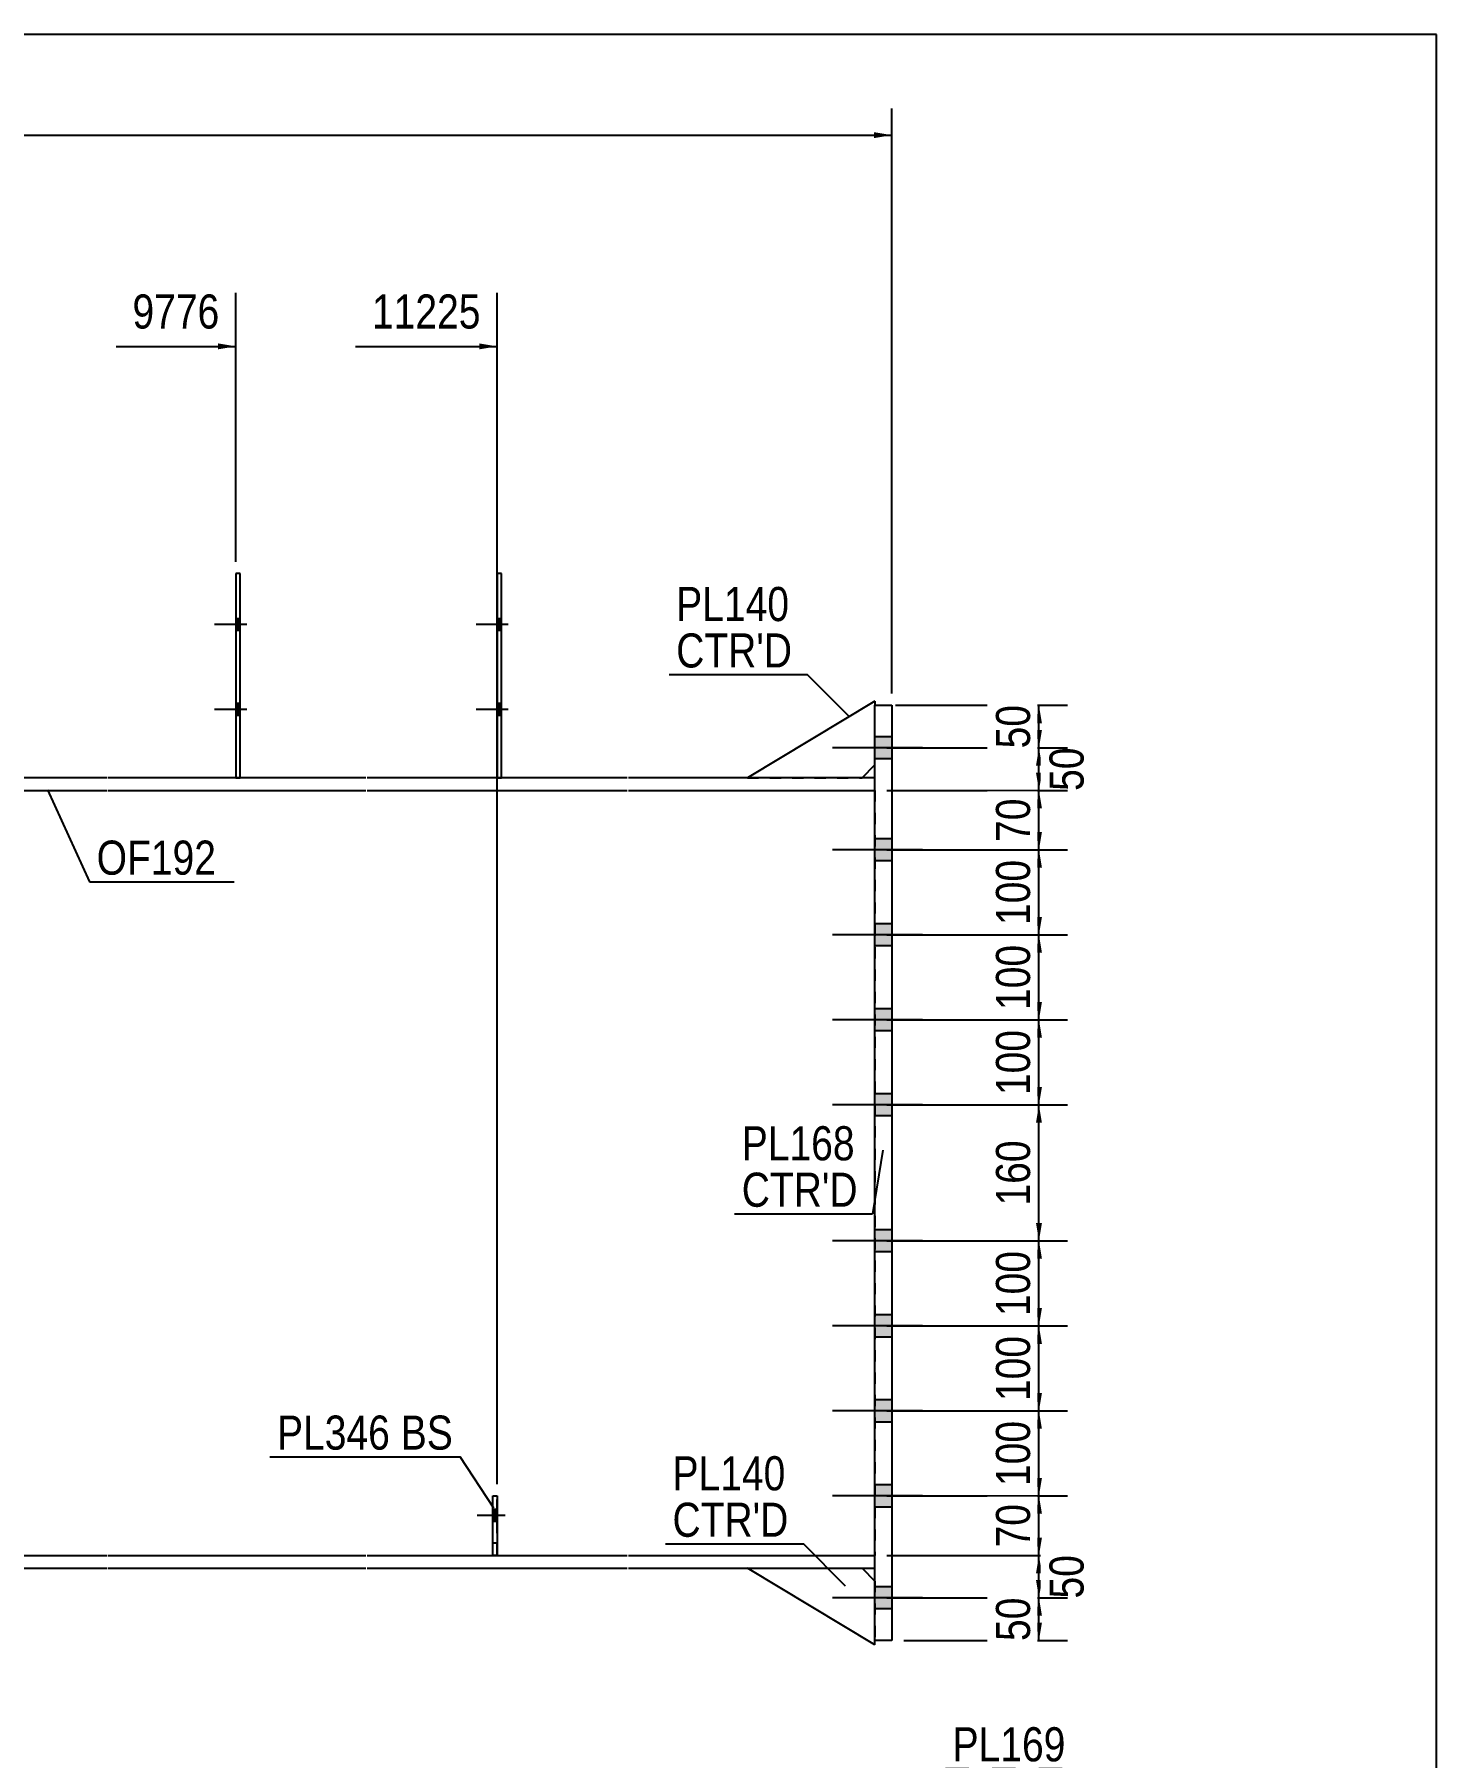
# Model space of a CAD drawing. Header units: millimetres. Extents: x -249 to 163, y -166 to 121.
# Drawn here: x 45.3 to 163.1, y -24.1 to 120.7 of the extents above; entities that cross this region are included whole.
import ezdxf

# ---------------------------------------------------------------- set-up
doc = ezdxf.new("R2010")
doc.units = ezdxf.units.MM
doc.linetypes.add('DXK_LINE_DOT1', pattern=[1.8814, 0.9407, -0.9407])
doc.linetypes.add('DXK_LINE_DOT2', pattern=[3.9198, 1.9599, -1.9599])
doc.styles.add('Arial Narrow', font='ARIALN.TTF', dxfattribs={"height": 0.2})

# ---------------------------------------------------------------- blocks, each defined once
blk = doc.blocks.new('Unknown-623355166-1210')
at = {"color": 5, "linetype": 'Continuous'}
for p, q in [((163.15, 120.66), (-246.85, 120.66)), ((163.15, -166.34), (163.15, 120.66))]:
    blk.add_line(p, q, dxfattribs=at)
blk = doc.blocks.new('Bolt-623355166-1808 - 1761')
at = {"linetype": 'Continuous'}
blk.add_hatch(color=3, dxfattribs=at).paths.add_polyline_path([(84.18, -4.29), (84.18, -3.29), (83.83, -3.29), (83.83, -4.29)])
at = {"color": 3, "linetype": 'Continuous'}
for p, q in [((84.86, -3.79), (82.51, -3.79)), ((84.18, -3.29), (83.83, -3.29)), ((84.18, -4.29), (83.83, -4.29))]:
    blk.add_line(p, q, dxfattribs=at)
blk = doc.blocks.new('Bolt-623355166-1809 - 1761')
at = {"color": 3, "linetype": 'DXK_LINE_DOT2'}
for p, q in [((84.86, -3.79), (82.51, -3.79)), ((84.18, -3.29), (83.83, -3.29)), ((84.18, -4.29), (83.83, -4.29))]:
    blk.add_line(p, q, dxfattribs=at)
blk = doc.blocks.new('Bolt-623355166-1812 - 1761')
at = {"linetype": 'Continuous'}
for points in [[(84.56, 70.57), (84.56, 71.57), (84.2, 71.57), (84.2, 70.57)], [(84.56, 70.57), (84.56, 71.57), (84.2, 71.57), (84.2, 70.57)], [(84.56, 63.43), (84.56, 64.43), (84.2, 64.43), (84.2, 63.43)], [(84.56, 63.43), (84.56, 64.43), (84.2, 64.43), (84.2, 63.43)]]:
    blk.add_hatch(color=3, dxfattribs=at).paths.add_polyline_path(points)
at = {"color": 3, "linetype": 'Continuous'}
for p, q in [((85.13, 71.07), (82.42, 71.07)), ((85.13, 71.07), (82.42, 71.07)), ((84.56, 71.57), (84.2, 71.57)), ((84.56, 71.57), (84.2, 71.57)), ((84.56, 70.57), (84.2, 70.57)), ((84.56, 70.57), (84.2, 70.57)), ((85.13, 63.93), (82.42, 63.93)), ((85.13, 63.93), (82.42, 63.93)), ((84.56, 64.43), (84.2, 64.43)), ((84.56, 64.43), (84.2, 64.43)), ((84.56, 63.43), (84.2, 63.43)), ((84.56, 63.43), (84.2, 63.43))]:
    blk.add_line(p, q, dxfattribs=at)
blk = doc.blocks.new('Bolt-623355166-1813 - 1761')
at = {"linetype": 'Continuous'}
for points in [[(62.58, 70.57), (62.58, 71.57), (62.23, 71.57), (62.23, 70.57)], [(62.58, 70.57), (62.58, 71.57), (62.23, 71.57), (62.23, 70.57)], [(62.58, 63.43), (62.58, 64.43), (62.23, 64.43), (62.23, 63.43)], [(62.58, 63.43), (62.58, 64.43), (62.23, 64.43), (62.23, 63.43)]]:
    blk.add_hatch(color=3, dxfattribs=at).paths.add_polyline_path(points)
at = {"color": 3, "linetype": 'Continuous'}
for p, q in [((63.16, 71.07), (60.44, 71.07)), ((63.16, 71.07), (60.44, 71.07)), ((62.58, 71.57), (62.23, 71.57)), ((62.58, 71.57), (62.23, 71.57)), ((62.58, 70.57), (62.23, 70.57)), ((62.58, 70.57), (62.23, 70.57)), ((63.16, 63.93), (60.44, 63.93)), ((63.16, 63.93), (60.44, 63.93)), ((62.58, 64.43), (62.23, 64.43)), ((62.58, 64.43), (62.23, 64.43)), ((62.58, 63.43), (62.23, 63.43)), ((62.58, 63.43), (62.23, 63.43))]:
    blk.add_line(p, q, dxfattribs=at)
blk = doc.blocks.new('Part-623355166-2054 - 1761')
at = {"color": 7, "linetype": 'DXK_LINE_DOT1'}
for p, q in [((-82.65, 57.14), (-82.65, -7.14)), ((-82.65, 57.14), (9.5, 57.14)), ((9.6, 57.14), (31.28, 57.14)), ((31.38, 57.14), (51.38, 57.14)), ((51.48, 57.14), (73.16, 57.14)), ((73.26, 57.14), (95.13, 57.14)), ((95.23, 57.14), (115.94, 57.14)), ((115.94, 57.14), (115.94, -7.14)), ((-82.65, -7.14), (9.5, -7.14)), ((9.6, -7.14), (31.28, -7.14)), ((31.38, -7.14), (51.38, -7.14)), ((51.48, -7.14), (73.16, -7.14)), ((73.26, -7.14), (83.83, -7.14)), ((84.18, -7.14), (95.13, -7.14)), ((95.23, -7.14), (115.94, -7.14))]:
    blk.add_line(p, q, dxfattribs=at)
blk = doc.blocks.new('Part-623355166-1943 - 1761')
at = {"color": 2, "linetype": 'Continuous'}
for p, q in [((84.56, 75.36), (84.2, 75.36)), ((84.2, 75.36), (84.2, 58.21)), ((84.56, 58.21), (84.56, 75.36))]:
    blk.add_line(p, q, dxfattribs=at)
at = {"color": 7, "linetype": 'DXK_LINE_DOT1'}
blk.add_line((84.2, 58.21), (84.56, 58.21), dxfattribs=at)
blk = doc.blocks.new('Part-623355166-2010 - 1761')
at = {"color": 2, "linetype": 'Continuous'}
for p, q in [((41.38, -8.21), (41.38, -7.14)), ((41.38, -7.14), (51.38, -7.14)), ((51.48, -7.14), (73.16, -7.14)), ((73.26, -7.14), (95.13, -7.14)), ((95.23, -7.14), (115.94, -7.14)), ((115.94, -8.21), (115.94, -7.14)), ((41.38, -8.21), (51.38, -8.21)), ((51.48, -8.21), (73.16, -8.21)), ((73.26, -8.21), (95.13, -8.21)), ((95.23, -8.21), (115.94, -8.21))]:
    blk.add_line(p, q, dxfattribs=at)
blk = doc.blocks.new('Part-623355166-1948 - 1761')
at = {"color": 2, "linetype": 'Continuous'}
for p, q in [((62.58, 75.36), (62.23, 75.36)), ((62.23, 75.36), (62.23, 58.21)), ((62.58, 58.21), (62.58, 75.36))]:
    blk.add_line(p, q, dxfattribs=at)
at = {"color": 7, "linetype": 'DXK_LINE_DOT1'}
blk.add_line((62.23, 58.21), (62.58, 58.21), dxfattribs=at)
blk = doc.blocks.new('Part-623355166-1845 - 1761')
at = {"color": 7, "linetype": 'DXK_LINE_DOT1'}
for p, q in [((83.83, -7.14), (83.83, -2.14)), ((83.83, -2.14), (84.18, -2.14)), ((84.18, -7.14), (84.18, -2.14)), ((83.83, -6.07), (84.18, -6.07)), ((84.18, -7.14), (83.83, -7.14))]:
    blk.add_line(p, q, dxfattribs=at)
blk = doc.blocks.new('Part-623355166-2076 - 1761')
at = {"color": 2, "linetype": 'Continuous'}
for p, q in [((41.38, 58.21), (41.38, 57.14)), ((51.38, 58.21), (41.38, 58.21)), ((73.16, 58.21), (51.48, 58.21)), ((95.13, 58.21), (73.26, 58.21)), ((115.94, 58.21), (95.23, 58.21)), ((115.94, 57.14), (115.94, 58.21)), ((41.38, 57.14), (51.38, 57.14)), ((51.48, 57.14), (73.16, 57.14)), ((73.26, 57.14), (95.13, 57.14)), ((95.23, 57.14), (115.94, 57.14))]:
    blk.add_line(p, q, dxfattribs=at)
blk = doc.blocks.new('Part-623355166-2288 - 1761')
at = {"color": 2, "linetype": 'Continuous'}
for p, q in [((115.94, 64.29), (117.37, 64.29)), ((115.94, -14.29), (115.94, 64.29)), ((117.37, 64.29), (117.37, -14.29)), ((117.37, -14.29), (115.94, -14.29))]:
    blk.add_line(p, q, dxfattribs=at)
blk = doc.blocks.new('Part-623355166-2317 - 1761')
at = {"color": 2, "linetype": 'Continuous'}
for p, q in [((115.94, 64.64), (105.23, 58.21)), ((115.94, 64.64), (115.94, 64.29)), ((114.87, 58.21), (115.94, 59.29))]:
    blk.add_line(p, q, dxfattribs=at)
at = {"color": 7, "linetype": 'DXK_LINE_DOT1'}
for p, q in [((115.94, 59.29), (115.94, 64.29)), ((105.23, 58.21), (114.87, 58.21))]:
    blk.add_line(p, q, dxfattribs=at)
blk = doc.blocks.new('Part-623355166-2322 - 1761')
at = {"color": 2, "linetype": 'Continuous'}
for p, q in [((115.94, -14.64), (105.23, -8.21)), ((114.87, -8.21), (115.94, -9.29)), ((115.94, -14.64), (115.94, -14.29))]:
    blk.add_line(p, q, dxfattribs=at)
at = {"color": 7, "linetype": 'DXK_LINE_DOT1'}
for p, q in [((105.23, -8.21), (114.87, -8.21)), ((115.94, -9.29), (115.94, -14.29))]:
    blk.add_line(p, q, dxfattribs=at)
blk = doc.blocks.new('Part-623355166-2327 - 1761')
at = {"color": 2, "linetype": 'Continuous'}
for p, q in [((83.83, -7.14), (83.83, -2.14)), ((83.83, -2.14), (84.18, -2.14)), ((84.18, -2.14), (84.18, -7.14))]:
    blk.add_line(p, q, dxfattribs=at)
blk = doc.blocks.new('Bolt-623355166-2341 - 1761')
at = {"linetype": 'Continuous'}
for points in [[(115.94, 61.64), (115.94, 59.79), (117.37, 59.79), (117.37, 61.64)], [(115.94, 61.64), (115.94, 59.79), (117.37, 59.79), (117.37, 61.64)], [(115.94, 53.07), (115.94, 51.21), (117.37, 51.21), (117.37, 53.07)], [(115.94, 53.07), (115.94, 51.21), (117.37, 51.21), (117.37, 53.07)], [(115.94, 45.93), (115.94, 44.07), (117.37, 44.07), (117.37, 45.93)], [(115.94, 45.93), (115.94, 44.07), (117.37, 44.07), (117.37, 45.93)], [(115.94, 38.79), (115.94, 36.93), (117.37, 36.93), (117.37, 38.79)], [(115.94, 38.79), (115.94, 36.93), (117.37, 36.93), (117.37, 38.79)], [(115.94, 31.64), (115.94, 29.79), (117.37, 29.79), (117.37, 31.64)], [(115.94, 31.64), (115.94, 29.79), (117.37, 29.79), (117.37, 31.64)], [(115.94, 20.21), (115.94, 18.36), (117.37, 18.36), (117.37, 20.21)], [(115.94, 20.21), (115.94, 18.36), (117.37, 18.36), (117.37, 20.21)], [(115.94, 13.07), (115.94, 11.21), (117.37, 11.21), (117.37, 13.07)], [(115.94, 13.07), (115.94, 11.21), (117.37, 11.21), (117.37, 13.07)], [(115.94, 5.93), (115.94, 4.07), (117.37, 4.07), (117.37, 5.93)], [(115.94, 5.93), (115.94, 4.07), (117.37, 4.07), (117.37, 5.93)], [(115.94, -1.21), (115.94, -3.07), (117.37, -3.07), (117.37, -1.21)], [(115.94, -1.21), (115.94, -3.07), (117.37, -3.07), (117.37, -1.21)], [(115.94, -9.79), (115.94, -11.64), (117.37, -11.64), (117.37, -9.79)], [(115.94, -9.79), (115.94, -11.64), (117.37, -11.64), (117.37, -9.79)]]:
    blk.add_hatch(color=3, dxfattribs=at).paths.add_polyline_path(points)
at = {"color": 3, "linetype": 'Continuous'}
for p, q in [((117.37, 61.64), (115.94, 61.64)), ((117.37, 61.64), (115.94, 61.64)), ((119.94, 60.71), (112.37, 60.71)), ((119.94, 60.71), (112.37, 60.71)), ((117.37, 59.79), (115.94, 59.79)), ((117.37, 59.79), (115.94, 59.79)), ((119.94, 52.14), (112.37, 52.14)), ((119.94, 52.14), (112.37, 52.14)), ((117.37, 53.07), (115.94, 53.07)), ((117.37, 53.07), (115.94, 53.07)), ((117.37, 51.21), (115.94, 51.21)), ((117.37, 51.21), (115.94, 51.21)), ((119.94, 45), (112.37, 45)), ((119.94, 45), (112.37, 45)), ((117.37, 45.93), (115.94, 45.93)), ((117.37, 45.93), (115.94, 45.93)), ((117.37, 44.07), (115.94, 44.07)), ((117.37, 44.07), (115.94, 44.07)), ((119.94, 37.86), (112.37, 37.86)), ((119.94, 37.86), (112.37, 37.86)), ((117.37, 38.79), (115.94, 38.79)), ((117.37, 38.79), (115.94, 38.79)), ((117.37, 36.93), (115.94, 36.93)), ((117.37, 36.93), (115.94, 36.93)), ((119.94, 30.71), (112.37, 30.71)), ((119.94, 30.71), (112.37, 30.71)), ((117.37, 31.64), (115.94, 31.64)), ((117.37, 31.64), (115.94, 31.64)), ((117.37, 29.79), (115.94, 29.79)), ((117.37, 29.79), (115.94, 29.79)), ((119.94, 19.29), (112.37, 19.29)), ((119.94, 19.29), (112.37, 19.29)), ((117.37, 20.21), (115.94, 20.21)), ((117.37, 20.21), (115.94, 20.21)), ((117.37, 18.36), (115.94, 18.36)), ((117.37, 18.36), (115.94, 18.36)), ((117.37, 13.07), (115.94, 13.07)), ((117.37, 13.07), (115.94, 13.07)), ((119.94, 12.14), (112.37, 12.14)), ((119.94, 12.14), (112.37, 12.14)), ((117.37, 11.21), (115.94, 11.21)), ((117.37, 11.21), (115.94, 11.21)), ((117.37, 5.93), (115.94, 5.93)), ((117.37, 5.93), (115.94, 5.93)), ((119.94, 5), (112.37, 5)), ((119.94, 5), (112.37, 5)), ((117.37, 4.07), (115.94, 4.07)), ((117.37, 4.07), (115.94, 4.07)), ((117.37, -1.21), (115.94, -1.21)), ((117.37, -1.21), (115.94, -1.21)), ((119.94, -2.14), (112.37, -2.14)), ((119.94, -2.14), (112.37, -2.14)), ((117.37, -3.07), (115.94, -3.07)), ((117.37, -3.07), (115.94, -3.07)), ((117.37, -9.79), (115.94, -9.79)), ((117.37, -9.79), (115.94, -9.79)), ((119.94, -10.71), (112.37, -10.71)), ((119.94, -10.71), (112.37, -10.71)), ((117.37, -11.64), (115.94, -11.64)), ((117.37, -11.64), (115.94, -11.64))]:
    blk.add_line(p, q, dxfattribs=at)
blk = doc.blocks.new('StraightDimension-623355166-6760 - 1761')
at = {"linetype": 'Continuous'}
for points in [[(129.48, 59.21), (129.73, 60.71), (129.98, 59.21)], [(129.98, 58.64), (129.73, 57.14), (129.48, 58.64)]]:
    blk.add_hatch(color=7, dxfattribs=at).paths.add_polyline_path(points)
at = {"color": 7, "linetype": 'Continuous'}
for p, q in [((116.94, 60.71), (131.98, 60.71)), ((129.73, 57.14), (129.73, 60.71)), ((116.94, 57.14), (131.98, 57.14))]:
    blk.add_line(p, q, dxfattribs=at)
at = {"color": 0}
blk.add_wipeout([(134.08, 61.36), (129.88, 61.36), (129.88, 56.5), (134.08, 56.5)], dxfattribs=at)
at = {"color": 3, "style": 'Arial Narrow'}
blk.add_text('50', height=2.863, rotation=90.0002, dxfattribs=at).set_placement((133.48, 57.1))
blk = doc.blocks.new('StraightDimension-623355166-6761 - 1761')
at = {"linetype": 'Continuous'}
for points in [[(129.48, 55.64), (129.73, 57.14), (129.98, 55.64)], [(129.98, 53.64), (129.73, 52.14), (129.48, 53.64)]]:
    blk.add_hatch(color=7, dxfattribs=at).paths.add_polyline_path(points)
at = {"color": 7, "linetype": 'Continuous'}
for p, q in [((116.94, 57.14), (132.13, 57.14)), ((129.73, 52.14), (129.73, 57.14)), ((116.94, 52.14), (132.13, 52.14))]:
    blk.add_line(p, q, dxfattribs=at)
at = {"color": 0}
blk.add_wipeout([(129.58, 57.07), (125.38, 57.07), (125.38, 52.21), (129.58, 52.21)], dxfattribs=at)
at = {"color": 3, "style": 'Arial Narrow'}
blk.add_text('70', height=2.863, rotation=90.0002, dxfattribs=at).set_placement((128.98, 52.81))
blk = doc.blocks.new('StraightDimension-623355166-6759 - 1761')
at = {"linetype": 'Continuous'}
for points in [[(129.48, 62.79), (129.73, 64.29), (129.98, 62.79)], [(129.98, 62.21), (129.73, 60.71), (129.48, 62.21)]]:
    blk.add_hatch(color=7, dxfattribs=at).paths.add_polyline_path(points)
at = {"color": 7, "linetype": 'Continuous'}
for p, q in [((117.66, 64.29), (132.13, 64.29)), ((129.73, 60.71), (129.73, 64.29)), ((116.94, 60.71), (132.13, 60.71))]:
    blk.add_line(p, q, dxfattribs=at)
at = {"color": 0}
blk.add_wipeout([(129.58, 64.93), (125.38, 64.93), (125.38, 60.07), (129.58, 60.07)], dxfattribs=at)
at = {"color": 3, "style": 'Arial Narrow'}
blk.add_text('50', height=2.863, rotation=90.0002, dxfattribs=at).set_placement((128.98, 60.67))
blk = doc.blocks.new('StraightDimension-623355166-6763 - 1761')
at = {"linetype": 'Continuous'}
for points in [[(129.48, 43.5), (129.73, 45), (129.98, 43.5)], [(129.98, 39.36), (129.73, 37.86), (129.48, 39.36)]]:
    blk.add_hatch(color=7, dxfattribs=at).paths.add_polyline_path(points)
at = {"color": 7, "linetype": 'Continuous'}
for p, q in [((116.94, 45), (132.13, 45)), ((129.73, 37.86), (129.73, 45)), ((116.94, 37.86), (132.13, 37.86))]:
    blk.add_line(p, q, dxfattribs=at)
at = {"color": 0}
blk.add_wipeout([(129.58, 44.77), (125.38, 44.77), (125.38, 38.09), (129.58, 38.09)], dxfattribs=at)
at = {"color": 3, "style": 'Arial Narrow'}
blk.add_text('100', height=2.863, rotation=90.0002, dxfattribs=at).set_placement((128.98, 38.69))
blk = doc.blocks.new('StraightDimension-623355166-2717 - 1761')
at = {"linetype": 'Continuous'}
blk.add_hatch(color=7, dxfattribs=at).paths.add_polyline_path([(115.87, 112.45), (117.37, 112.2), (115.87, 111.95)])
at = {"color": 7, "linetype": 'Continuous'}
for p, q in [((117.37, 65.29), (117.37, 114.45)), ((-213.21, 112.2), (117.37, 112.2))]:
    blk.add_line(p, q, dxfattribs=at)
blk = doc.blocks.new('StraightDimension-623355166-6762 - 1761')
at = {"linetype": 'Continuous'}
for points in [[(129.48, 50.64), (129.73, 52.14), (129.98, 50.64)], [(129.98, 46.5), (129.73, 45), (129.48, 46.5)]]:
    blk.add_hatch(color=7, dxfattribs=at).paths.add_polyline_path(points)
at = {"color": 7, "linetype": 'Continuous'}
for p, q in [((116.94, 52.14), (132.13, 52.14)), ((129.73, 45), (129.73, 52.14)), ((116.94, 45), (132.13, 45))]:
    blk.add_line(p, q, dxfattribs=at)
at = {"color": 0}
blk.add_wipeout([(129.58, 51.91), (125.38, 51.91), (125.38, 45.23), (129.58, 45.23)], dxfattribs=at)
at = {"color": 3, "style": 'Arial Narrow'}
blk.add_text('100', height=2.863, rotation=90.0002, dxfattribs=at).set_placement((128.98, 45.83))
blk = doc.blocks.new('StraightDimension-623355166-6764 - 1761')
at = {"linetype": 'Continuous'}
for points in [[(129.48, 36.36), (129.73, 37.86), (129.98, 36.36)], [(129.98, 32.21), (129.73, 30.71), (129.48, 32.21)]]:
    blk.add_hatch(color=7, dxfattribs=at).paths.add_polyline_path(points)
at = {"color": 7, "linetype": 'Continuous'}
for p, q in [((116.94, 37.86), (132.13, 37.86)), ((129.73, 30.71), (129.73, 37.86)), ((116.94, 30.71), (132.13, 30.71))]:
    blk.add_line(p, q, dxfattribs=at)
at = {"color": 0}
blk.add_wipeout([(129.58, 37.63), (125.38, 37.63), (125.38, 30.94), (129.58, 30.94)], dxfattribs=at)
at = {"color": 3, "style": 'Arial Narrow'}
blk.add_text('100', height=2.863, rotation=90.0002, dxfattribs=at).set_placement((128.98, 31.54))
blk = doc.blocks.new('StraightDimension-623355166-6765 - 1761')
at = {"linetype": 'Continuous'}
for points in [[(129.48, 29.21), (129.73, 30.71), (129.98, 29.21)], [(129.98, 20.79), (129.73, 19.29), (129.48, 20.79)]]:
    blk.add_hatch(color=7, dxfattribs=at).paths.add_polyline_path(points)
at = {"color": 7, "linetype": 'Continuous'}
for p, q in [((116.94, 30.71), (132.13, 30.71)), ((129.73, 19.29), (129.73, 30.71)), ((116.94, 19.29), (132.13, 19.29))]:
    blk.add_line(p, q, dxfattribs=at)
at = {"color": 0}
blk.add_wipeout([(129.58, 28.34), (125.38, 28.34), (125.38, 21.66), (129.58, 21.66)], dxfattribs=at)
at = {"color": 3, "style": 'Arial Narrow'}
blk.add_text('160', height=2.863, rotation=90.0002, dxfattribs=at).set_placement((128.98, 22.26))
blk = doc.blocks.new('StraightDimension-623355166-6766 - 1761')
at = {"linetype": 'Continuous'}
for points in [[(129.48, 17.79), (129.73, 19.29), (129.98, 17.79)], [(129.98, 13.64), (129.73, 12.14), (129.48, 13.64)]]:
    blk.add_hatch(color=7, dxfattribs=at).paths.add_polyline_path(points)
at = {"color": 7, "linetype": 'Continuous'}
for p, q in [((116.94, 19.29), (132.13, 19.29)), ((129.73, 12.14), (129.73, 19.29)), ((116.94, 12.14), (132.13, 12.14))]:
    blk.add_line(p, q, dxfattribs=at)
at = {"color": 0}
blk.add_wipeout([(129.58, 19.06), (125.38, 19.06), (125.38, 12.37), (129.58, 12.37)], dxfattribs=at)
at = {"color": 3, "style": 'Arial Narrow'}
blk.add_text('100', height=2.863, rotation=90.0002, dxfattribs=at).set_placement((128.98, 12.97))
blk = doc.blocks.new('StraightDimension-623355166-6767 - 1761')
at = {"linetype": 'Continuous'}
for points in [[(129.48, 10.64), (129.73, 12.14), (129.98, 10.64)], [(129.98, 6.5), (129.73, 5), (129.48, 6.5)]]:
    blk.add_hatch(color=7, dxfattribs=at).paths.add_polyline_path(points)
at = {"color": 7, "linetype": 'Continuous'}
for p, q in [((116.94, 12.14), (132.13, 12.14)), ((129.73, 5), (129.73, 12.14)), ((116.94, 5), (132.13, 5))]:
    blk.add_line(p, q, dxfattribs=at)
at = {"color": 0}
blk.add_wipeout([(129.58, 11.91), (125.38, 11.91), (125.38, 5.23), (129.58, 5.23)], dxfattribs=at)
at = {"color": 3, "style": 'Arial Narrow'}
blk.add_text('100', height=2.863, rotation=90.0002, dxfattribs=at).set_placement((128.98, 5.83))
blk = doc.blocks.new('StraightDimension-623355166-6768 - 1761')
at = {"linetype": 'Continuous'}
for points in [[(129.48, 3.5), (129.73, 5), (129.98, 3.5)], [(129.98, -0.64), (129.73, -2.14), (129.48, -0.64)]]:
    blk.add_hatch(color=7, dxfattribs=at).paths.add_polyline_path(points)
at = {"color": 7, "linetype": 'Continuous'}
for p, q in [((116.94, 5), (132.13, 5)), ((129.73, -2.14), (129.73, 5)), ((116.94, -2.14), (132.13, -2.14))]:
    blk.add_line(p, q, dxfattribs=at)
at = {"color": 0}
blk.add_wipeout([(129.58, 4.77), (125.38, 4.77), (125.38, -1.91), (129.58, -1.91)], dxfattribs=at)
at = {"color": 3, "style": 'Arial Narrow'}
blk.add_text('100', height=2.863, rotation=90.0002, dxfattribs=at).set_placement((128.98, -1.31))
blk = doc.blocks.new('StraightDimension-623355166-6769 - 1761')
at = {"linetype": 'Continuous'}
for points in [[(129.48, -3.64), (129.73, -2.14), (129.98, -3.64)], [(129.98, -5.64), (129.73, -7.14), (129.48, -5.64)]]:
    blk.add_hatch(color=7, dxfattribs=at).paths.add_polyline_path(points)
at = {"color": 7, "linetype": 'Continuous'}
for p, q in [((116.94, -2.14), (132.13, -2.14)), ((129.73, -7.14), (129.73, -2.14)), ((116.94, -7.14), (132.13, -7.14))]:
    blk.add_line(p, q, dxfattribs=at)
at = {"color": 0}
blk.add_wipeout([(129.58, -2.21), (125.38, -2.21), (125.38, -7.07), (129.58, -7.07)], dxfattribs=at)
at = {"color": 3, "style": 'Arial Narrow'}
blk.add_text('70', height=2.863, rotation=90.0002, dxfattribs=at).set_placement((128.98, -6.47))
blk = doc.blocks.new('StraightDimension-623355166-6770 - 1761')
at = {"linetype": 'Continuous'}
for points in [[(129.48, -8.64), (129.73, -7.14), (129.98, -8.64)], [(129.98, -9.21), (129.73, -10.71), (129.48, -9.21)]]:
    blk.add_hatch(color=7, dxfattribs=at).paths.add_polyline_path(points)
at = {"color": 7, "linetype": 'Continuous'}
for p, q in [((116.94, -7.14), (131.98, -7.14)), ((129.73, -10.71), (129.73, -7.14)), ((116.94, -10.71), (131.98, -10.71))]:
    blk.add_line(p, q, dxfattribs=at)
at = {"color": 0}
blk.add_wipeout([(134.08, -6.5), (129.88, -6.5), (129.88, -11.36), (134.08, -11.36)], dxfattribs=at)
at = {"color": 3, "style": 'Arial Narrow'}
blk.add_text('50', height=2.863, rotation=90.0002, dxfattribs=at).set_placement((133.48, -10.76))
blk = doc.blocks.new('StraightDimension-623355166-6771 - 1761')
at = {"linetype": 'Continuous'}
for points in [[(129.48, -12.21), (129.73, -10.71), (129.98, -12.21)], [(129.98, -12.79), (129.73, -14.29), (129.48, -12.79)]]:
    blk.add_hatch(color=7, dxfattribs=at).paths.add_polyline_path(points)
at = {"color": 7, "linetype": 'Continuous'}
for p, q in [((116.94, -10.71), (132.13, -10.71)), ((129.73, -14.29), (129.73, -10.71)), ((118.37, -14.29), (132.13, -14.29))]:
    blk.add_line(p, q, dxfattribs=at)
at = {"color": 0}
blk.add_wipeout([(129.58, -10.07), (125.38, -10.07), (125.38, -14.93), (129.58, -14.93)], dxfattribs=at)
at = {"color": 3, "style": 'Arial Narrow'}
blk.add_text('50', height=2.863, rotation=90.0002, dxfattribs=at).set_placement((128.98, -14.33))
blk = doc.blocks.new('StraightDimension-623355166-9427 - 1761')
at = {"linetype": 'Continuous'}
blk.add_hatch(color=7, dxfattribs=at).paths.add_polyline_path([(82.68, 94.7), (84.18, 94.45), (82.68, 94.2)])
at = {"color": 7, "linetype": 'Continuous'}
for p, q in [((84.18, -1.14), (84.18, 98.95)), ((72.29, 94.45), (84.18, 94.45))]:
    blk.add_line(p, q, dxfattribs=at)
at = {"color": 0}
blk.add_wipeout([(83.41, 95.35), (83.41, 99.55), (73.07, 99.55), (73.07, 95.35)], dxfattribs=at)
at = {"color": 3, "style": 'Arial Narrow'}
blk.add_text('11225', height=2.863, dxfattribs=at).set_placement((73.67, 95.95))
blk = doc.blocks.new('StraightDimension-623355166-9428 - 1761')
at = {"linetype": 'Continuous'}
blk.add_hatch(color=7, dxfattribs=at).paths.add_polyline_path([(60.73, 94.7), (62.23, 94.45), (60.73, 94.2)])
at = {"color": 7, "linetype": 'Continuous'}
for p, q in [((62.23, 76.36), (62.23, 98.95)), ((52.16, 94.45), (62.23, 94.45))]:
    blk.add_line(p, q, dxfattribs=at)
at = {"color": 0}
blk.add_wipeout([(61.45, 95.35), (61.45, 99.55), (52.94, 99.55), (52.94, 95.35)], dxfattribs=at)
at = {"color": 3, "style": 'Arial Narrow'}
blk.add_text('9776', height=2.863, dxfattribs=at).set_placement((53.54, 95.95))
blk = doc.blocks.new('Mark-623355166-2072 - 1761')
at = {"color": 0}
blk.add_wipeout([(60.58, 50.06), (60.58, 53.06), (50.53, 53.06), (50.53, 50.06)], dxfattribs=at)
blk.add_wipeout([(60.58, 50.06), (60.58, 53.06), (50.53, 53.06), (50.53, 50.06)], dxfattribs=at)
at = {"color": 7, "linetype": 'Continuous'}
for p, q in [((46.39, 57.2), (49.93, 49.46)), ((49.93, 49.46), (62.08, 49.46))]:
    blk.add_line(p, q, dxfattribs=at)
at = {"color": 3, "style": 'Arial Narrow'}
blk.add_text('OF192', height=2.863, dxfattribs=at).set_placement((50.53, 50.06))
blk = doc.blocks.new('Mark-623355166-2284 - 1761')
at = {"color": 7, "linetype": 'Continuous'}
blk.add_line((116.62, 26.9), (115.75, 21.56), dxfattribs=at)
at = {"color": 0}
for points in [[(114.25, 26.06), (114.25, 29.06), (104.75, 29.06), (104.75, 26.06)], [(114.5, 22.16), (114.5, 25.16), (104.75, 25.16), (104.75, 22.16)]]:
    blk.add_wipeout(points, dxfattribs=at)
for points in [[(114.25, 26.06), (114.25, 29.06), (104.75, 29.06), (104.75, 26.06)], [(114.5, 22.16), (114.5, 25.16), (104.75, 25.16), (104.75, 22.16)]]:
    blk.add_wipeout(points, dxfattribs=at)
at = {"color": 7, "linetype": 'Continuous'}
blk.add_line((104.15, 21.56), (115.75, 21.56), dxfattribs=at)
at = {"color": 3, "style": 'Arial Narrow'}
blk.add_text('PL168', height=2.863, dxfattribs=at).set_placement((104.75, 26.06))
at = {"color": 1, "style": 'Arial Narrow'}
blk.add_text("CTR'D", height=2.863, dxfattribs=at).set_placement((104.75, 22.16))
blk = doc.blocks.new('Mark-623355166-2313 - 1761')
at = {"color": 7, "linetype": 'Continuous'}
blk.add_line((113.78, 63.34), (110.25, 66.87), dxfattribs=at)
at = {"color": 0}
for points in [[(108.75, 71.37), (108.75, 74.37), (99.24, 74.37), (99.24, 71.37)], [(109, 67.47), (109, 70.47), (99.24, 70.47), (99.24, 67.47)]]:
    blk.add_wipeout(points, dxfattribs=at)
for points in [[(108.75, 71.37), (108.75, 74.37), (99.24, 74.37), (99.24, 71.37)], [(109, 67.47), (109, 70.47), (99.24, 70.47), (99.24, 67.47)]]:
    blk.add_wipeout(points, dxfattribs=at)
at = {"color": 7, "linetype": 'Continuous'}
blk.add_line((98.64, 66.87), (110.25, 66.87), dxfattribs=at)
at = {"color": 3, "style": 'Arial Narrow'}
blk.add_text('PL140', height=2.863, dxfattribs=at).set_placement((99.24, 71.37))
at = {"color": 1, "style": 'Arial Narrow'}
blk.add_text("CTR'D", height=2.863, dxfattribs=at).set_placement((99.24, 67.47))
blk = doc.blocks.new('Mark-623355166-2318 - 1761')
at = {"color": 7, "linetype": 'Continuous'}
blk.add_line((113.47, -9.71), (109.93, -6.17), dxfattribs=at)
at = {"color": 0}
for points in [[(108.43, -1.67), (108.43, 1.33), (98.93, 1.33), (98.93, -1.67)], [(108.68, -5.57), (108.68, -2.57), (98.93, -2.57), (98.93, -5.57)]]:
    blk.add_wipeout(points, dxfattribs=at)
for points in [[(108.43, -1.67), (108.43, 1.33), (98.93, 1.33), (98.93, -1.67)], [(108.68, -5.57), (108.68, -2.57), (98.93, -2.57), (98.93, -5.57)]]:
    blk.add_wipeout(points, dxfattribs=at)
at = {"color": 7, "linetype": 'Continuous'}
blk.add_line((98.33, -6.17), (109.93, -6.17), dxfattribs=at)
at = {"color": 3, "style": 'Arial Narrow'}
blk.add_text('PL140', height=2.863, dxfattribs=at).set_placement((98.93, -1.67))
at = {"color": 1, "style": 'Arial Narrow'}
blk.add_text("CTR'D", height=2.863, dxfattribs=at).set_placement((98.93, -5.57))
blk = doc.blocks.new('MarkSet-623355166-3001 - 1761')
at = {"color": 0}
for points in [[(75.19, 1.75), (75.19, 4.75), (65.69, 4.75), (65.69, 1.75)], [(80.48, 1.75), (80.48, 4.75), (76.09, 4.75), (76.09, 1.75)]]:
    blk.add_wipeout(points, dxfattribs=at)
for points in [[(75.19, 1.75), (75.19, 4.75), (65.69, 4.75), (65.69, 1.75)], [(80.48, 1.75), (80.48, 4.75), (76.09, 4.75), (76.09, 1.75)]]:
    blk.add_wipeout(points, dxfattribs=at)
at = {"color": 7, "linetype": 'Continuous'}
for p in [(65.09, 1.15), (83.92, -3.16)]:
    blk.add_line(p, (81.08, 1.15), dxfattribs=at)
at = {"color": 3, "style": 'Arial Narrow'}
for s, p in [('PL346', (65.69, 1.75)), ('BS', (76.09, 1.75))]:
    blk.add_text(s, height=2.863, dxfattribs=at).set_placement(p)
blk = doc.blocks.new('Mark-623355166-12066 - 10830')
at = {"color": 0}
blk.add_wipeout([(131.98, -24.44), (131.98, -21.44), (122.47, -21.44), (122.47, -24.44)], dxfattribs=at)
blk.add_wipeout([(131.98, -24.44), (131.98, -21.44), (122.47, -21.44), (122.47, -24.44)], dxfattribs=at)
at = {"color": 7, "linetype": 'DXK_LINE_DOT2'}
for p, q in [((113.87, -38.89), (121.87, -25.04)), ((121.87, -25.04), (133.48, -25.04))]:
    blk.add_line(p, q, dxfattribs=at)
at = {"color": 3, "style": 'Arial Narrow'}
blk.add_text('PL169', height=2.863, dxfattribs=at).set_placement((122.47, -24.44))

msp = doc.modelspace()

# ---------------------------------------------------------------- block references
for name in ['Unknown-623355166-1210', 'Part-623355166-1948 - 1761', 'Part-623355166-1943 - 1761', 'Bolt-623355166-1813 - 1761', 'Bolt-623355166-1812 - 1761', 'Part-623355166-2317 - 1761', 'Part-623355166-2288 - 1761', 'Bolt-623355166-2341 - 1761', 'Part-623355166-2076 - 1761', 'Part-623355166-2054 - 1761', 'Part-623355166-1845 - 1761', 'Part-623355166-2327 - 1761', 'Bolt-623355166-1808 - 1761', 'Bolt-623355166-1809 - 1761', 'Part-623355166-2010 - 1761', 'Part-623355166-2322 - 1761']:
    msp.add_blockref(name, (0, 0))

# ---------------------------------------------------------------- next in the draw order: block references
for name in ['StraightDimension-623355166-6760 - 1761', 'Mark-623355166-2072 - 1761', 'StraightDimension-623355166-6763 - 1761', 'Mark-623355166-2318 - 1761', 'Mark-623355166-12066 - 10830']:
    msp.add_blockref(name, (0, 0))

# ---------------------------------------------------------------- next in the draw order: block references
for name in ['StraightDimension-623355166-6759 - 1761', 'StraightDimension-623355166-6761 - 1761', 'StraightDimension-623355166-6764 - 1761']:
    msp.add_blockref(name, (0, 0))

# ---------------------------------------------------------------- next in the draw order: block references
for name in ['StraightDimension-623355166-2717 - 1761', 'StraightDimension-623355166-6762 - 1761', 'StraightDimension-623355166-6765 - 1761']:
    msp.add_blockref(name, (0, 0))

# ---------------------------------------------------------------- next in the draw order: block references
for name in ['StraightDimension-623355166-9428 - 1761', 'StraightDimension-623355166-9427 - 1761', 'Mark-623355166-2313 - 1761', 'Mark-623355166-2284 - 1761', 'StraightDimension-623355166-6766 - 1761']:
    msp.add_blockref(name, (0, 0))

# ---------------------------------------------------------------- next in the draw order: block references
for name in ['StraightDimension-623355166-6767 - 1761', 'MarkSet-623355166-3001 - 1761']:
    msp.add_blockref(name, (0, 0))

# ---------------------------------------------------------------- next in the draw order: block references
msp.add_blockref('StraightDimension-623355166-6768 - 1761', (0, 0))

# ---------------------------------------------------------------- next in the draw order: block references
msp.add_blockref('StraightDimension-623355166-6769 - 1761', (0, 0))

# ---------------------------------------------------------------- next in the draw order: block references
msp.add_blockref('StraightDimension-623355166-6770 - 1761', (0, 0))

# ---------------------------------------------------------------- next in the draw order: block references
msp.add_blockref('StraightDimension-623355166-6771 - 1761', (0, 0))

doc.saveas('drawing.dxf')
